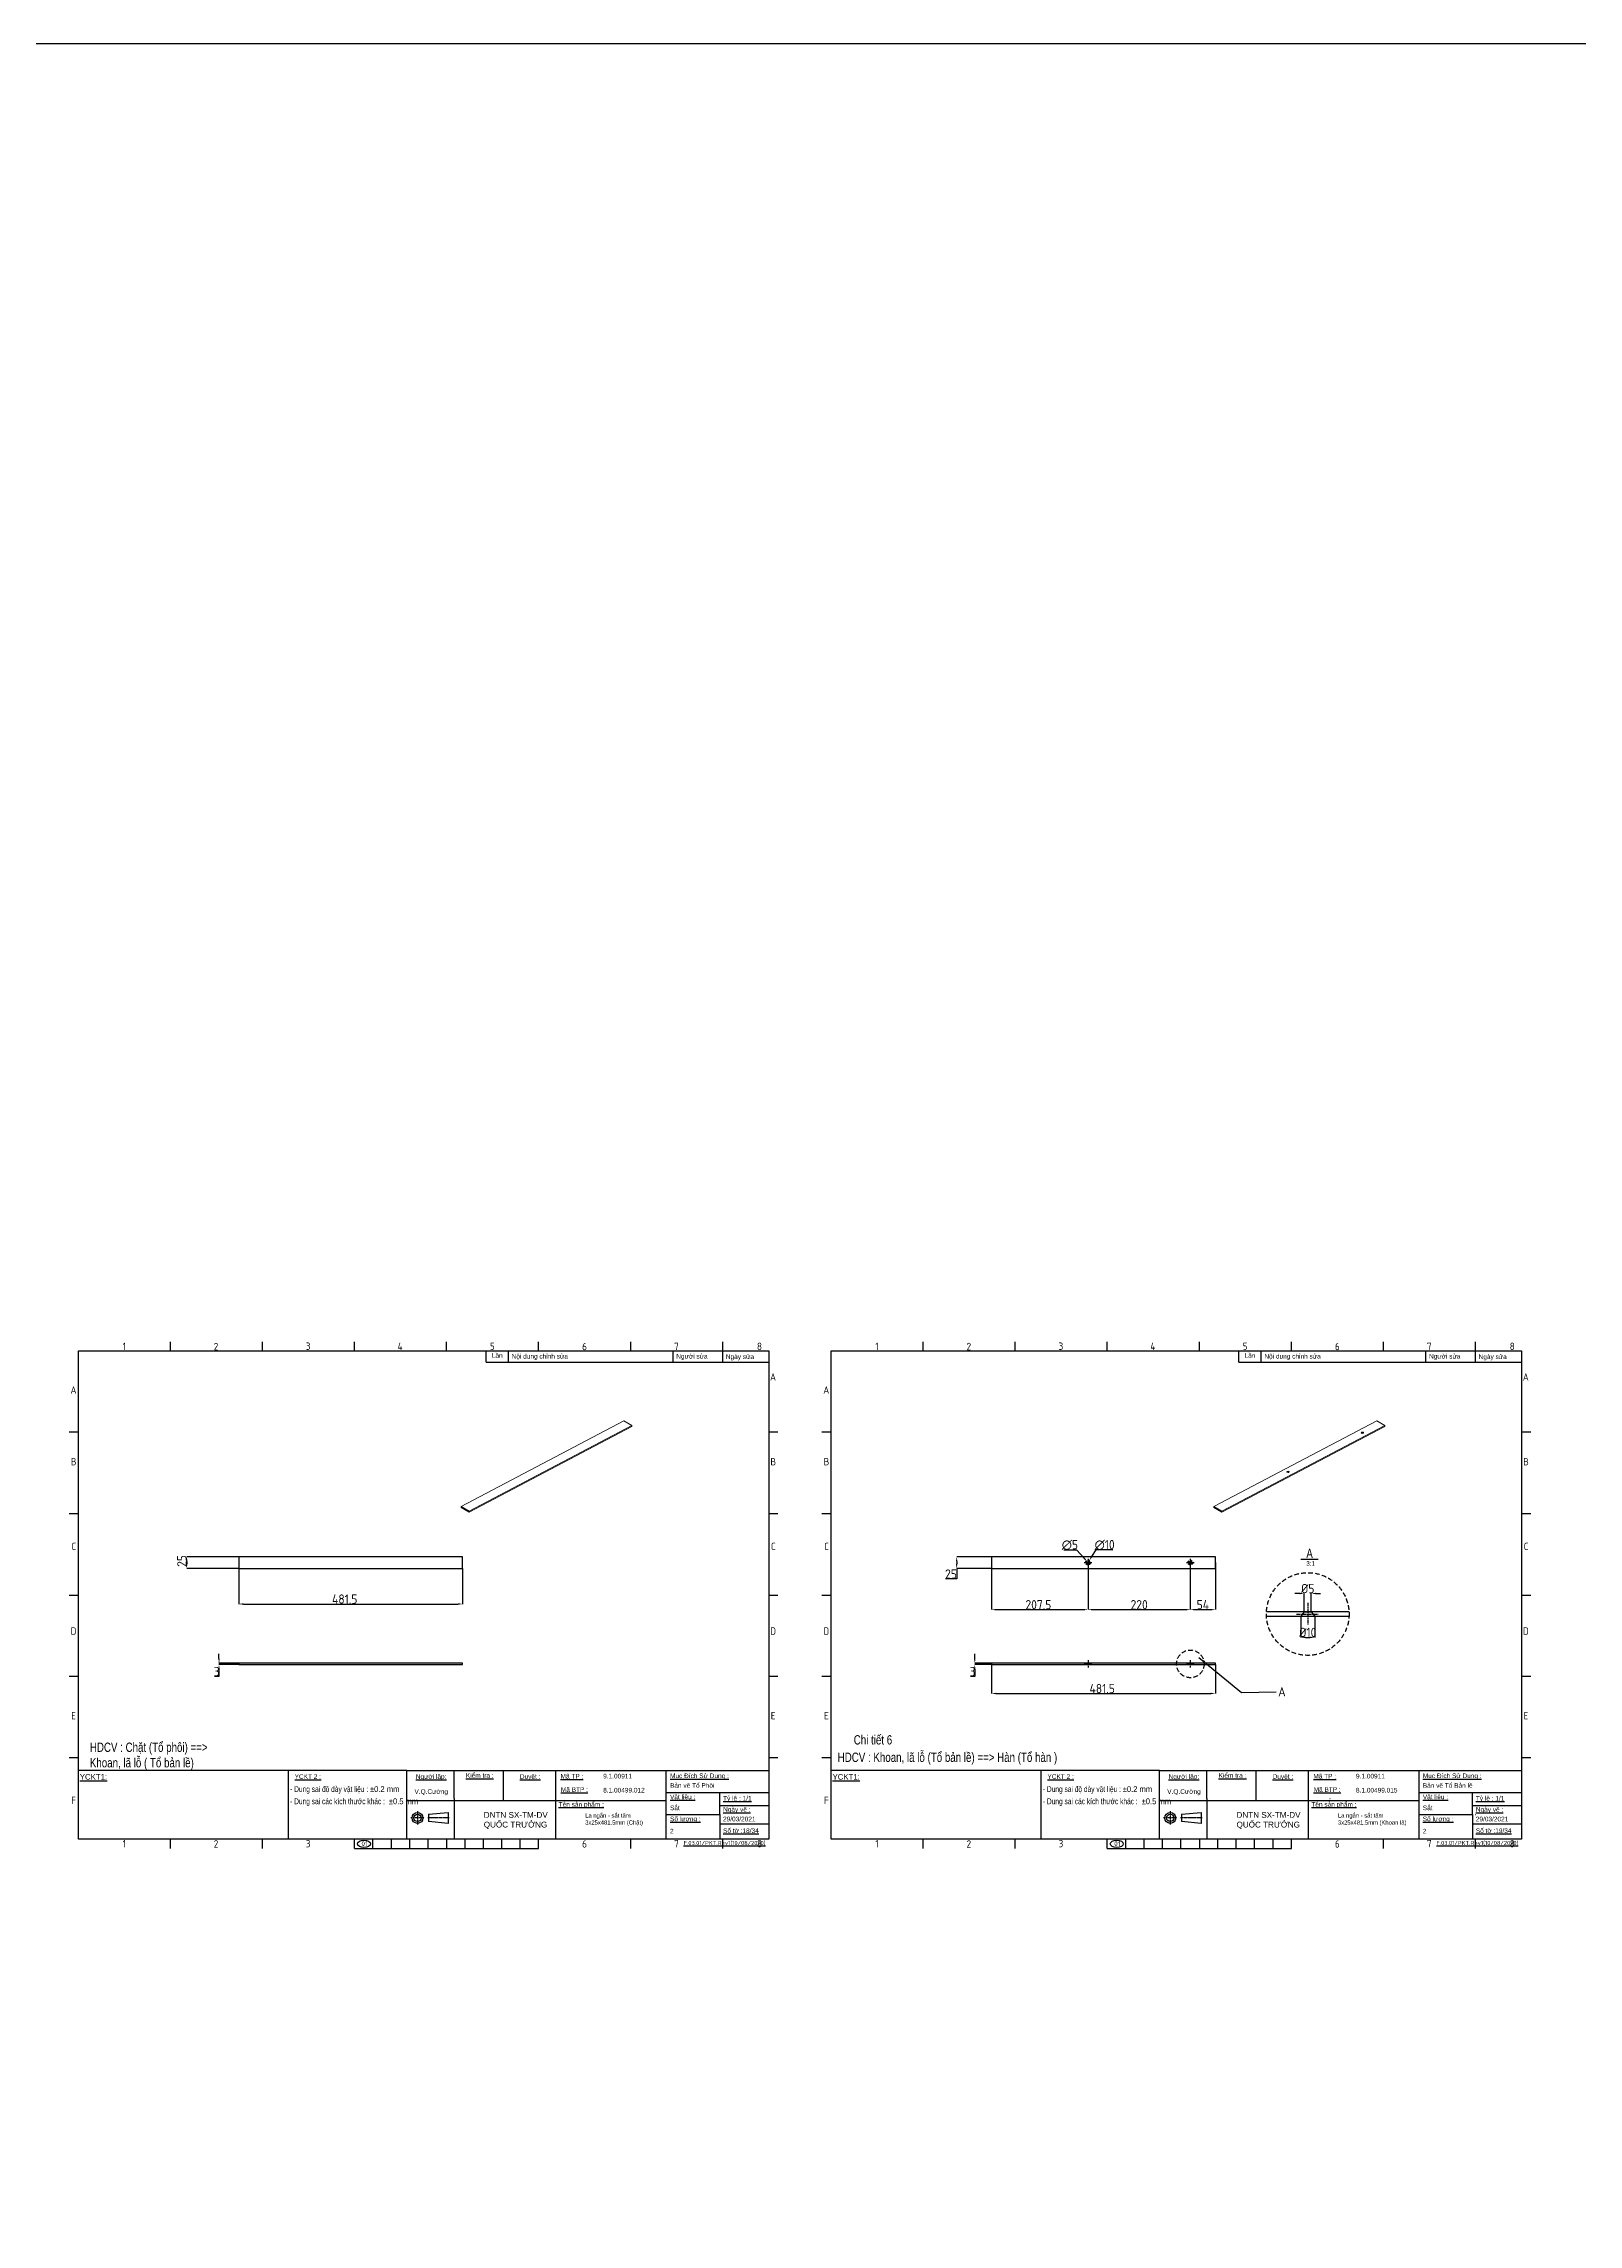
# Model space of a CAD drawing. Header units: millimetres. Extents: x -205945 to -46279, y 28253 to 108078.
# Drawn here: x -109699 to -106398, y 42324 to 47014 of the extents above; entities that cross this region are included whole.
import ezdxf

# ---------------------------------------------------------------- set-up
doc = ezdxf.new("R2010")
doc.units = ezdxf.units.MM
doc.header["$PDMODE"] = 2
for name, pattern in [('CENTER', [2, 1.25, -0.25, 0.25, -0.25]), ('CENTERX2', [4, 2.5, -0.5, 0.5, -0.5]), ('CONTPVMNIL', [0]), ('DASHEDX2', [1.5, 1, -0.5])]:
    doc.linetypes.add(name, pattern=pattern)
doc.layers.get('0').update_dxf_attribs({"linetype": 'CONTPVMNIL'})
doc.layers.get('DEFPOINTS').update_dxf_attribs({"color": 6})
for name, color, linetype in [('CENTER', 1, 'CENTERX2'), ('FRAME050', 6, 'Continuous'), ('hatch', 4, 'DASHEDX2'), ('MAIN', 7, 'Continuous')]:
    doc.layers.add(name, color=color, linetype=linetype)
doc.layers.add('dim', color=82, linetype='Continuous', lineweight=9)
doc.styles.add('ISOCP', font='isocp')
doc.styles.add('SLDTEXTSTYLE3', font='TXT', dxfattribs={"width": 0.65, "bigfont": 'bigfont'})
doc.styles.get("Standard").update_dxf_attribs({"font": 'isocp.shx'})
doc.styles.add('style1', font='arial.ttf', dxfattribs={"width": 0.75})
doc.dimstyles.new('Dim20$0', dxfattribs={"dimtxt": 20, "dimasz": 10, "dimexe": 0, "dimexo": 0, "dimgap": 0.6, "dimtad": 1, "dimtoh": 1, "dimdsep": 46, "dimtxsty": 'ISOCP', "dimcen": 0, "dimclrd": 3, "dimclre": 3, "dimclrt": 7, "dimadec": 3, "dimazin": 2, "dimtp": 0.05, "dimtm": 0.05, "dimtfac": 0.7, "dimtofl": 0, "dimtmove": 0, "dimatfit": 3, "dimfxl": 0, "dimtolj": 1, "dimarcsym": 0})
doc.dimstyles.new('Dim20$3', dxfattribs={"dimtxt": 20, "dimasz": 10, "dimexe": 0, "dimexo": 0, "dimgap": 0.6, "dimtad": 1, "dimtoh": 1, "dimdsep": 46, "dimtxsty": 'ISOCP', "dimcen": 0, "dimclrd": 3, "dimclre": 3, "dimclrt": 7, "dimadec": 3, "dimazin": 2, "dimtp": 0.05, "dimtm": 0.05, "dimtfac": 0.7, "dimtofl": 0, "dimtmove": 0, "dimatfit": 3, "dimfxl": 0, "dimtolj": 1, "dimarcsym": 0})
doc.dimstyles.new('Dim7.5', dxfattribs={"dimtxt": 7.5, "dimasz": 4, "dimexe": 0, "dimexo": 0, "dimgap": 1, "dimtad": 1, "dimdsep": 46, "dimtxsty": 'Standard', "dimcen": 0, "dimclrd": 3, "dimclre": 3, "dimclrt": 7, "dimadec": 3, "dimazin": 2, "dimtp": 0.05, "dimtm": 0.05, "dimtfac": 0.7, "dimtofl": 0, "dimtmove": 0, "dimatfit": 3, "dimfxl": 0, "dimtolj": 1, "dimarcsym": 0})

# ---------------------------------------------------------------- blocks, each defined once
blk = doc.blocks.new('ẢERHAEEH')
at = {"layer": 'FRAME050'}
for p, q in [((-261.36, 213.96), (-261.36, 217.92)), ((-221.76, 213.96), (-221.76, 217.92)), ((-182.16, 213.96), (-182.16, 217.92)), ((-142.56, 213.96), (-142.56, 217.92)), ((-102.96, 213.96), (-102.96, 217.92)), ((-63.36, 213.96), (-63.36, 217.92)), ((-23.76, 213.96), (-23.76, 217.92)), ((-300.96, 178.96), (-304.92, 178.96)), ((0, 178.96), (-3.96, 178.96)), ((-300.96, 143.96), (-304.92, 143.96)), ((0, 143.96), (-3.96, 143.96)), ((-304.92, 108.96), (-300.96, 108.96)), ((-3.96, 108.96), (0, 108.96)), ((-300.96, 73.96), (-304.92, 73.96)), ((0, 73.96), (-3.96, 73.96)), ((-300.96, 38.96), (-304.92, 38.96)), ((0, 38.96), (-3.96, 38.96)), ((-261.36, 0), (-261.36, 3.96)), ((-221.76, 0), (-221.76, 3.96)), ((-182.16, 0), (-182.16, 3.96)), ((-182.16, 0), (-102.96, 0)), ((-174.24, 0), (-174.24, 3.96)), ((-166.32, 0), (-166.32, 3.96)), ((-158.4, 0), (-158.4, 3.96)), ((-150.48, 0), (-150.48, 3.96)), ((-142.56, 3.96), (-142.56, 0)), ((-134.64, 0), (-134.64, 3.96)), ((-126.72, 0), (-126.72, 3.96)), ((-118.8, 0), (-118.8, 3.96)), ((-110.88, 0), (-110.88, 3.96)), ((-102.96, 0), (-102.96, 3.96)), ((-63.36, 0), (-63.36, 3.96)), ((-23.76, 0), (-23.76, 3.96))]:
    blk.add_line(p, q, dxfattribs=at)
at = {"layer": 'MAIN', "color": 7, "linetype": 'Continuous'}
blk.add_lwpolyline([(-300.96, 213.96), (-3.96, 213.96), (-3.96, 3.96), (-300.96, 3.96)], close=True, dxfattribs=at)
at = {"layer": 'FRAME050', "style": 'ISOCP'}
for s, p in [('1', (-281.95, 214.36)), ('2', (-242.72, 214.28)), ('3', (-203.13, 214.42)), ('4', (-163.63, 214.36)), ('5', (-123.93, 214.42)), ('6', (-84.25, 214.28)), ('7', (-44.67, 214.36)), ('8', (-9.03, 214.36)), ('A', (-304.37, 195.59)), ('A', (-3.41, 201.17)), ('B', (-304.21, 164.74)), ('B', (-3.25, 164.74)), ('C', (-303.97, 128.3)), ('C', (-3.01, 128.3)), ('D', (-304.3, 91.87)), ('D', (-3.34, 91.87)), ('E', (-304.05, 55.44)), ('E', (-3.09, 55.44)), ('F', (-304.05, 19.01)), ('1', (-281.95, 0.4)), ('2', (-242.72, 0.32)), ('3', (-203.13, 0.46)), ('6', (-84.25, 0.32)), ('7', (-44.67, 0.4)), ('8', (-9.03, 0.4))]:
    blk.add_text(s, height=3.17, dxfattribs=at).set_placement(p)
blk = doc.blocks.new('*D92')
at = {"color": 3, "lineweight": -2, "ltscale": 30, "transparency": 16777216}
for p, q in [((-107660.2, 43747.3), (-107660.2, 43646.1)), ((-107452.7, 43747.3), (-107452.7, 43646.1)), ((-107650.2, 43646.1), (-107462.7, 43646.1))]:
    blk.add_line(p, q, dxfattribs=at)
at = {"color": 3, "ltscale": 30, "transparency": 16777216}
for points in [[(-107650.2, 43647.7), (-107650.2, 43644.4), (-107660.2, 43646.1)], [(-107462.7, 43647.7), (-107462.7, 43644.4), (-107452.7, 43646.1)]]:
    blk.add_solid(points, dxfattribs=at)
at = {"layer": 'DEFPOINTS', "color": 0, "ltscale": 30, "transparency": 16777216}
for p in [(-107660.2, 43747.3), (-107452.7, 43747.3), (-107452.7, 43646.1)]:
    blk.add_point(p, dxfattribs=at)
at = {"color": 7, "ltscale": 30, "transparency": 16777216, "insert": (-107559.5, 43656.7), "char_height": 20, "attachment_point": 5, "style": 'ISOCP'}
blk.add_mtext('\\A1;207.5', dxfattribs=at)
blk = doc.blocks.new('*D93')
at = {"color": 3, "lineweight": -2, "ltscale": 30, "transparency": 16777216}
for p, q in [((-107452.7, 43747.3), (-107452.7, 43646.1)), ((-107232.7, 43747.3), (-107232.7, 43646.1)), ((-107442.7, 43646.1), (-107242.7, 43646.1))]:
    blk.add_line(p, q, dxfattribs=at)
at = {"color": 3, "ltscale": 30, "transparency": 16777216}
for points in [[(-107442.7, 43647.7), (-107442.7, 43644.4), (-107452.7, 43646.1)], [(-107242.7, 43647.7), (-107242.7, 43644.4), (-107232.7, 43646.1)]]:
    blk.add_solid(points, dxfattribs=at)
at = {"layer": 'DEFPOINTS', "color": 0, "ltscale": 30, "transparency": 16777216}
for p in [(-107452.7, 43747.3), (-107232.7, 43747.3), (-107232.7, 43646.1)]:
    blk.add_point(p, dxfattribs=at)
at = {"color": 7, "ltscale": 30, "transparency": 16777216, "insert": (-107342.7, 43656.7), "char_height": 20, "attachment_point": 5, "style": 'ISOCP'}
blk.add_mtext('\\A1;220', dxfattribs=at)
blk = doc.blocks.new('*D94')
at = {"color": 3, "lineweight": -2, "ltscale": 30, "transparency": 16777216}
for p, q in [((-107232.7, 43747.3), (-107232.7, 43646.1)), ((-107178.7, 43747.3), (-107178.7, 43646.1)), ((-107222.7, 43646.1), (-107188.7, 43646.1))]:
    blk.add_line(p, q, dxfattribs=at)
at = {"color": 3, "ltscale": 30, "transparency": 16777216}
for points in [[(-107222.7, 43647.7), (-107222.7, 43644.4), (-107232.7, 43646.1)], [(-107188.7, 43647.7), (-107188.7, 43644.4), (-107178.7, 43646.1)]]:
    blk.add_solid(points, dxfattribs=at)
at = {"layer": 'DEFPOINTS', "color": 0, "ltscale": 30, "transparency": 16777216}
for p in [(-107232.7, 43747.3), (-107178.7, 43747.3), (-107178.7, 43646.1)]:
    blk.add_point(p, dxfattribs=at)
at = {"color": 7, "ltscale": 30, "transparency": 16777216, "insert": (-107205.7, 43656.7), "char_height": 20, "attachment_point": 5, "style": 'ISOCP'}
blk.add_mtext('\\A1;54', dxfattribs=at)
blk = doc.blocks.new('*D95')
at = {"color": 3, "lineweight": -2, "ltscale": 30, "transparency": 16777216}
for p, q in [((-107660.2, 43759.8), (-107735.2, 43759.8)), ((-107735.2, 43749.8), (-107735.2, 43744.8)), ((-107660.2, 43734.8), (-107735.2, 43734.8)), ((-107735.2, 43734.8), (-107735.2, 43712.1)), ((-107735.2, 43712.1), (-107759.1, 43712.1))]:
    blk.add_line(p, q, dxfattribs=at)
at = {"color": 3, "ltscale": 30, "transparency": 16777216}
for points in [[(-107736.9, 43749.8), (-107733.5, 43749.8), (-107735.2, 43759.8)], [(-107736.9, 43744.8), (-107733.5, 43744.8), (-107735.2, 43734.8)]]:
    blk.add_solid(points, dxfattribs=at)
at = {"layer": 'DEFPOINTS', "color": 0, "ltscale": 30, "transparency": 16777216}
for p in [(-107735.2, 43734.8), (-107660.2, 43759.8), (-107660.2, 43734.8)]:
    blk.add_point(p, dxfattribs=at)
at = {"color": 7, "ltscale": 30, "transparency": 16777216, "insert": (-107747.5, 43722.7), "char_height": 20, "attachment_point": 5, "style": 'ISOCP'}
blk.add_mtext('\\A1;25', dxfattribs=at)
blk = doc.blocks.new('*D96')
at = {"color": 3, "lineweight": -2, "ltscale": 30, "transparency": 16777216}
for p, q in [((-107660.2, 43527.8), (-107660.2, 43465.8)), ((-107178.7, 43527.8), (-107178.7, 43465.8)), ((-107650.2, 43465.8), (-107188.7, 43465.8))]:
    blk.add_line(p, q, dxfattribs=at)
at = {"color": 3, "ltscale": 30, "transparency": 16777216}
for points in [[(-107650.2, 43467.4), (-107650.2, 43464.1), (-107660.2, 43465.8)], [(-107188.7, 43467.4), (-107188.7, 43464.1), (-107178.7, 43465.8)]]:
    blk.add_solid(points, dxfattribs=at)
at = {"layer": 'DEFPOINTS', "color": 0, "ltscale": 30, "transparency": 16777216}
for p in [(-107660.2, 43527.8), (-107178.7, 43527.8), (-107178.7, 43465.8)]:
    blk.add_point(p, dxfattribs=at)
at = {"color": 7, "ltscale": 30, "transparency": 16777216, "insert": (-107422.2, 43476.4), "char_height": 20, "attachment_point": 5, "style": 'ISOCP'}
blk.add_mtext('\\A1;481.5', dxfattribs=at)
blk = doc.blocks.new('*D97')
at = {"color": 3, "lineweight": -2, "ltscale": 30, "transparency": 16777216}
for p, q in [((-107696.3, 43540.8), (-107696.3, 43550.8)), ((-107660.2, 43530.8), (-107696.3, 43530.8)), ((-107660.2, 43527.8), (-107696.3, 43527.8)), ((-107696.3, 43502.4), (-107705.8, 43502.4)), ((-107696.3, 43517.8), (-107696.3, 43502.4))]:
    blk.add_line(p, q, dxfattribs=at)
at = {"color": 3, "ltscale": 30, "transparency": 16777216}
for points in [[(-107698, 43540.8), (-107694.7, 43540.8), (-107696.3, 43530.8)], [(-107698, 43517.8), (-107694.7, 43517.8), (-107696.3, 43527.8)]]:
    blk.add_solid(points, dxfattribs=at)
at = {"layer": 'DEFPOINTS', "color": 0, "ltscale": 30, "transparency": 16777216}
for p in [(-107696.3, 43527.8), (-107660.2, 43530.8), (-107660.2, 43527.8)]:
    blk.add_point(p, dxfattribs=at)
at = {"color": 7, "ltscale": 30, "transparency": 16777216, "insert": (-107701.3, 43513), "char_height": 20, "attachment_point": 5, "style": 'ISOCP'}
blk.add_mtext('\\A1;3', dxfattribs=at)
blk = doc.blocks.new('*D98')
at = {"color": 3, "lineweight": -2, "ltscale": 30, "transparency": 16777216}
for p, q in [((-107436, 43774.7), (-107444.9, 43760.1)), ((-107399, 43774.7), (-107436, 43774.7))]:
    blk.add_line(p, q, dxfattribs=at)
at = {"color": 3, "ltscale": 30, "transparency": 16777216}
blk.add_solid([(-107446.3, 43761), (-107443.5, 43759.3), (-107450.1, 43751.6)], dxfattribs=at)
at = {"layer": 'DEFPOINTS', "color": 0, "ltscale": 30, "transparency": 16777216}
for p in [(-107455.3, 43743), (-107450.1, 43751.6)]:
    blk.add_point(p, dxfattribs=at)
at = {"color": 7, "ltscale": 30, "transparency": 16777216, "insert": (-107417, 43785.3), "char_height": 20, "attachment_point": 5, "style": 'ISOCP'}
blk.add_mtext('\\A1;∅10', dxfattribs=at)
blk = doc.blocks.new('*D99')
at = {"color": 3, "lineweight": -2, "ltscale": 30, "transparency": 16777216}
for p, q in [((-107505.1, 43774.7), (-107477.3, 43774.7)), ((-107477.3, 43774.7), (-107461, 43756.6))]:
    blk.add_line(p, q, dxfattribs=at)
at = {"color": 3, "ltscale": 30, "transparency": 16777216}
blk.add_solid([(-107459.8, 43757.7), (-107462.3, 43755.5), (-107454.3, 43749.2)], dxfattribs=at)
at = {"layer": 'DEFPOINTS', "color": 0, "ltscale": 30, "transparency": 16777216}
for p in [(-107454.3, 43749.2), (-107451, 43745.4)]:
    blk.add_point(p, dxfattribs=at)
at = {"color": 7, "ltscale": 30, "transparency": 16777216, "insert": (-107491.7, 43785.3), "char_height": 20, "attachment_point": 5, "style": 'ISOCP'}
blk.add_mtext('\\A1;∅5', dxfattribs=at)
blk = doc.blocks.new('*D201')
at = {"color": 3, "lineweight": -2, "ltscale": 30, "transparency": 16777216}
for p, q in [((-109279.5, 43759.8), (-109391.5, 43759.8)), ((-109391.5, 43749.8), (-109391.5, 43744.8)), ((-109279.5, 43734.8), (-109391.5, 43734.8))]:
    blk.add_line(p, q, dxfattribs=at)
at = {"color": 3, "ltscale": 30, "transparency": 16777216}
for points in [[(-109393.2, 43749.8), (-109389.9, 43749.8), (-109391.5, 43759.8)], [(-109393.2, 43744.8), (-109389.9, 43744.8), (-109391.5, 43734.8)]]:
    blk.add_solid(points, dxfattribs=at)
at = {"layer": 'DEFPOINTS', "color": 0, "ltscale": 30, "transparency": 16777216}
for p in [(-109391.5, 43734.8), (-109279.5, 43759.8, 0), (-109279.5, 43734.8, 0)]:
    blk.add_point(p, dxfattribs=at)
at = {"color": 7, "ltscale": 30, "transparency": 16777216, "insert": (-109402.1, 43750.8), "char_height": 20, "attachment_point": 5, "rotation": 90, "style": 'ISOCP'}
blk.add_mtext('\\A1;25', dxfattribs=at)
blk = doc.blocks.new('*D202')
at = {"color": 3, "lineweight": -2, "ltscale": 30, "transparency": 16777216}
for p, q in [((-109279.5, 43734.8), (-109279.5, 43658.2)), ((-108798, 43734.8), (-108798, 43658.2)), ((-109269.5, 43658.2), (-108808, 43658.2))]:
    blk.add_line(p, q, dxfattribs=at)
at = {"color": 3, "ltscale": 30, "transparency": 16777216}
for points in [[(-109269.5, 43659.9), (-109269.5, 43656.6), (-109279.5, 43658.2)], [(-108808, 43659.9), (-108808, 43656.6), (-108798, 43658.2)]]:
    blk.add_solid(points, dxfattribs=at)
at = {"layer": 'DEFPOINTS', "color": 0, "ltscale": 30, "transparency": 16777216}
for p in [(-109279.5, 43734.8), (-108798, 43734.8, 0), (-108798, 43658.2)]:
    blk.add_point(p, dxfattribs=at)
at = {"color": 7, "ltscale": 30, "transparency": 16777216, "insert": (-109051.6, 43668.8), "char_height": 20, "attachment_point": 5, "style": 'ISOCP'}
blk.add_mtext('\\A1;481.5', dxfattribs=at)
blk = doc.blocks.new('*D203')
at = {"color": 3, "lineweight": -2, "ltscale": 30, "transparency": 16777216}
for p, q in [((-109322.1, 43540.8), (-109322.1, 43550.8)), ((-109279.5, 43530.8), (-109322.1, 43530.8)), ((-109279.5, 43527.8), (-109322.1, 43527.8)), ((-109322.1, 43502.4), (-109331.5, 43502.4)), ((-109322.1, 43517.8), (-109322.1, 43502.4))]:
    blk.add_line(p, q, dxfattribs=at)
at = {"color": 3, "ltscale": 30, "transparency": 16777216}
for points in [[(-109323.7, 43540.8), (-109320.4, 43540.8), (-109322.1, 43530.8)], [(-109323.7, 43517.8), (-109320.4, 43517.8), (-109322.1, 43527.8)]]:
    blk.add_solid(points, dxfattribs=at)
at = {"layer": 'DEFPOINTS', "color": 0, "ltscale": 30, "transparency": 16777216}
for p in [(-109322.1, 43527.8), (-109279.5, 43530.8, 0), (-109279.5, 43527.8, 0)]:
    blk.add_point(p, dxfattribs=at)
at = {"color": 7, "ltscale": 30, "transparency": 16777216, "insert": (-109327.1, 43513), "char_height": 20, "attachment_point": 5, "style": 'ISOCP'}
blk.add_mtext('\\A1;3', dxfattribs=at)
blk = doc.blocks.new('*D236')
at = {"color": 3, "lineweight": -2, "ltscale": 30, "transparency": 16777216}
for p, q in [((-106997.5, 43680.8), (-107007.5, 43680.8)), ((-106987.5, 43641.2), (-106987.5, 43680.8)), ((-106972.5, 43641.2), (-106972.5, 43680.8)), ((-106962.5, 43680.8), (-106952.5, 43680.8))]:
    blk.add_line(p, q, dxfattribs=at)
at = {"color": 3, "ltscale": 30, "transparency": 16777216}
for points in [[(-106997.5, 43682.5), (-106997.5, 43679.2), (-106987.5, 43680.8)], [(-106962.5, 43682.5), (-106962.5, 43679.2), (-106972.5, 43680.8)]]:
    blk.add_solid(points, dxfattribs=at)
at = {"layer": 'DEFPOINTS', "color": 0, "ltscale": 30, "transparency": 16777216}
for p in [(-106972.5, 43680.8), (-106987.5, 43641.2), (-106972.5, 43641.2)]:
    blk.add_point(p, dxfattribs=at)
at = {"color": 7, "ltscale": 30, "transparency": 16777216, "insert": (-106980, 43691.4), "char_height": 20, "attachment_point": 5, "style": 'ISOCP'}
blk.add_mtext('\\A1;%%C5', dxfattribs=at)
blk = doc.blocks.new('*D237')
at = {"color": 3, "lineweight": -2, "ltscale": 30, "transparency": 16777216}
for p, q in [((-106995, 43632.2), (-106995, 43586.5)), ((-106965, 43632.2), (-106965, 43586.5)), ((-106985, 43586.5), (-106975, 43586.5))]:
    blk.add_line(p, q, dxfattribs=at)
at = {"color": 3, "ltscale": 30, "transparency": 16777216}
for points in [[(-106985, 43588.1), (-106985, 43584.8), (-106995, 43586.5)], [(-106975, 43588.1), (-106975, 43584.8), (-106965, 43586.5)]]:
    blk.add_solid(points, dxfattribs=at)
at = {"layer": 'DEFPOINTS', "color": 0, "ltscale": 30, "transparency": 16777216}
for p in [(-106995, 43632.2), (-106965, 43632.2), (-106965, 43586.5)]:
    blk.add_point(p, dxfattribs=at)
at = {"color": 7, "ltscale": 30, "transparency": 16777216, "insert": (-106980, 43597.1), "char_height": 20, "attachment_point": 5, "style": 'ISOCP'}
blk.add_mtext('\\A1;%%C10', dxfattribs=at)

msp = doc.modelspace()

# ---------------------------------------------------------------- linework, layer by layer
at = {"color": 0, "linetype": 'Continuous', "lineweight": 0, "extrusion": (-1.11022e-16, 0.830102, 0.557611)}
for p, q in [((-108450.896, 44052.352, 0), (-108801.021, 43868.041, 0)), ((-108433.734, 44042.215, 0), (-108450.896, 44052.352, 0)), ((-106831.618, 44052.352, 0), (-107181.743, 43868.041, 0)), ((-106814.457, 44042.215, 0), (-106831.618, 44052.352, 0)), ((-108783.859, 43857.904, 0), (-108433.734, 44042.215, 0)), ((-108433.734, 44039.725, 0), (-108783.859, 43855.413, 0)), ((-108433.734, 44042.215, 0), (-108433.734, 44039.725, 0)), ((-107164.581, 43857.904, 0), (-106814.457, 44042.215, 0)), ((-106814.457, 44039.725, 0), (-107164.581, 43855.413, 0)), ((-106814.457, 44042.215, 0), (-106814.457, 44039.725, 0)), ((-108801.021, 43868.041, 0), (-108801.021, 43865.55, 0)), ((-108801.021, 43868.041, 0), (-108783.859, 43857.904, 0)), ((-108783.859, 43855.413, 0), (-108801.021, 43865.55, 0)), ((-108783.859, 43857.904, 0), (-108783.859, 43855.413, 0)), ((-107181.743, 43868.041, 0), (-107181.743, 43865.55, 0)), ((-107181.743, 43868.041, 0), (-107164.581, 43857.904, 0)), ((-107164.581, 43855.413, 0), (-107181.743, 43865.55, 0)), ((-107164.581, 43857.904, 0), (-107164.581, 43855.413, 0))]:
    msp.add_line(p, q, dxfattribs=at)
at = {"ltscale": 30}
for p, q in [((-106994.875, 43754.754, 0), (-106957.737, 43754.754, 0)), ((-106987.51, 43641.192, 0), (-106995.01, 43632.192, 0)), ((-106995.01, 43632.192, 0), (-106965.01, 43632.192, 0)), ((-106987.51, 43641.192, 0), (-106972.51, 43641.192, 0)), ((-106972.51, 43641.192, 0), (-106965.01, 43632.192, 0)), ((-107455.181, 43530.834, 0), (-107457.681, 43527.834, 0)), ((-107457.681, 43527.834, 0), (-107447.681, 43527.834, 0)), ((-107455.181, 43530.834, 0), (-107450.181, 43530.834, 0)), ((-107450.181, 43530.834, 0), (-107447.681, 43527.834, 0)), ((-107235.181, 43530.834, 0), (-107237.681, 43527.834, 0)), ((-107237.681, 43527.834, 0), (-107227.681, 43527.834, 0)), ((-107235.181, 43530.834, 0), (-107230.181, 43530.834, 0)), ((-107230.181, 43530.834, 0), (-107227.681, 43527.834, 0))]:
    msp.add_line(p, q, dxfattribs=at)
for p, q in [((-108918.301, 43300.478, 0), (-109624.477, 43300.478, 0)), ((-109173.539, 43300.478, 0), (-109173.539, 43152.513, 0)), ((-108710.775, 43300.478, 0), (-108710.775, 43235.964, 0)), ((-108359.833, 43252.715, 0), (-108359.833, 43300.478, 0)), ((-107299.024, 43300.478, 0), (-108005.2, 43300.478, 0)), ((-107554.261, 43300.478, 0), (-107554.261, 43152.513, 0)), ((-107091.498, 43300.478, 0), (-107091.498, 43235.964, 0)), ((-106740.555, 43252.715, 0), (-106740.555, 43300.478, 0)), ((-108918.301, 43235.964, 0), (-108597.521, 43235.964, 0)), ((-108816.324, 43240.066, 0), (-108816.324, 43152.513, 0)), ((-108551.958, 43240.066, 0), (-108551.317, 43240.066, 0)), ((-108244.632, 43224.579, 0), (-108139.477, 43224.579, 0)), ((-107299.024, 43235.964, 0), (-106978.244, 43235.964, 0)), ((-107197.047, 43240.066, 0), (-107197.047, 43152.513, 0)), ((-106932.681, 43240.066, 0), (-106932.04, 43240.066, 0)), ((-106625.354, 43224.579, 0), (-106520.2, 43224.579, 0)), ((-108244.632, 43185.364, 0), (-108139.477, 43185.364, 0)), ((-106625.354, 43185.364, 0), (-106520.2, 43185.364, 0))]:
    msp.add_line(p, q)
at = {"ltscale": 3}
for p, q in [((-108597.521, 43235.964, 0), (-108359.833, 43235.964, 0)), ((-106978.244, 43235.964, 0), (-106740.555, 43235.964, 0))]:
    msp.add_line(p, q, dxfattribs=at)
at = {"linetype": 'ByBlock'}
for p, q in [((-108244.632, 43205.313, 0), (-108244.632, 43152.513, 0)), ((-106625.354, 43205.313, 0), (-106625.354, 43152.513, 0))]:
    msp.add_line(p, q, dxfattribs=at)
at = {"ltscale": 30}
msp.add_lwpolyline([(-135875.365, 47014.308), (-66788.624, 47014.308), (-66788.624, 28252.757), (-135875.365, 28252.757)], close=True, dxfattribs=at)
at = {"ltscale": 30, "elevation": 0}
for points in [[(-109279.458, 43734.794), (-108797.958, 43734.794), (-108797.958, 43759.794), (-109279.458, 43759.794)], [(-107660.181, 43734.794), (-107178.681, 43734.794), (-107178.681, 43759.794), (-107660.181, 43759.794)], [(-109279.458, 43527.834), (-108797.958, 43527.834), (-108797.958, 43530.834), (-109279.458, 43530.834)], [(-107660.181, 43527.834), (-107178.681, 43527.834), (-107178.681, 43530.834), (-107660.181, 43530.834)]]:
    msp.add_lwpolyline(points, close=True, dxfattribs=at)
for points in [[(-106891.192, 43641.192), (-107068.828, 43641.192)], [(-107068.828, 43632.192), (-106891.192, 43632.192)]]:
    msp.add_lwpolyline(points, dxfattribs=at)
at = {"ltscale": 30}
for centre in [(-107452.681, 43747.294, 0), (-107232.681, 43747.294, 0)]:
    msp.add_circle(centre, 2.5, dxfattribs=at)
at = {"color": 0, "linetype": 'Continuous', "lineweight": 0, "extrusion": (-8.62594e-17, 2.22045e-16, -1)}
for centre in [(-106862.304, 44026.613, 0), (-107022.278, 43942.4, 0)]:
    msp.add_ellipse(centre, major_axis=(-2.5, 0), ratio=0.55761129, start_param=-0.756629, end_param=5.52655631, dxfattribs=at)
at = {"color": 0, "linetype": 'Continuous', "lineweight": 0}
for centre in [(-106862.304, 44024.123, 0), (-107022.278, 43939.91, 0)]:
    msp.add_ellipse(centre, major_axis=(-5, 0), ratio=0.55761129, start_param=-2.09356744, end_param=-1.04802521, dxfattribs=at)
at = {"color": 1}
for centre in [(-109010.213, 43142.383, 0), (-107390.936, 43142.383, 0)]:
    msp.add_ellipse(centre, major_axis=(-14.053, 0), ratio=0.55171628, dxfattribs=at)
at = {"layer": 'CENTER', "ltscale": 3}
for p, q in [((-107460.681, 43747.294, 0), (-107444.681, 43747.294, 0)), ((-107452.681, 43755.294, 0), (-107452.681, 43739.294, 0)), ((-107240.681, 43747.294, 0), (-107224.681, 43747.294, 0)), ((-107232.681, 43755.294, 0), (-107232.681, 43739.294, 0)), ((-107004.01, 43636.692, 0), (-106956.01, 43636.692, 0)), ((-106980.01, 43660.692, 0), (-106980.01, 43612.692, 0)), ((-107460.681, 43529.334, 0), (-107444.681, 43529.334, 0)), ((-107452.681, 43537.334, 0), (-107452.681, 43521.334, 0)), ((-107240.681, 43529.334, 0), (-107224.681, 43529.334, 0)), ((-107232.681, 43537.334, 0), (-107232.681, 43521.334, 0))]:
    msp.add_line(p, q, dxfattribs=at)
at = {"layer": 'CENTER', "color": 1, "linetype": 'CENTER', "ltscale": 0.05}
for p, q in [((-108895.047, 43212.408, 0), (-108895.047, 43183.886, 0)), ((-107275.77, 43212.408, 0), (-107275.77, 43183.886, 0)), ((-108880.786, 43198.147, 0), (-108909.309, 43198.147, 0)), ((-107261.509, 43198.147, 0), (-107290.031, 43198.147, 0))]:
    msp.add_line(p, q, dxfattribs=at)
at = {"layer": 'CENTER'}
for p, q in [((-108826.679, 43198.147, 0), (-108872.895, 43198.147, 0)), ((-107207.402, 43198.147, 0), (-107253.618, 43198.147, 0))]:
    msp.add_line(p, q, dxfattribs=at)
at = {"layer": 'hatch', "ltscale": 5}
for centre in [(-107452.681, 43747.294, 0), (-107232.681, 43747.294, 0)]:
    msp.add_circle(centre, 5, dxfattribs=at)
at = {"layer": 'hatch', "ltscale": 10}
for centre, radius in [((-106980.01, 43636.692, 0), 88.932), ((-107232.681, 43529.334, 0), 29.644)]:
    msp.add_circle(centre, radius, dxfattribs=at)
at = {"layer": 'MAIN'}
for p, q in [((-108747.287, 44178.513, 0), (-108747.287, 44202.513, 0)), ((-108699.287, 44178.513, 0), (-108699.287, 44202.513, 0)), ((-108345.149, 44178.513, 0), (-108345.149, 44202.513, 0)), ((-108238.477, 44178.513, 0), (-108238.477, 44202.513, 0)), ((-107128.01, 44178.513, 0), (-107128.01, 44202.513, 0)), ((-107080.01, 44178.513, 0), (-107080.01, 44202.513, 0)), ((-106725.872, 44178.513, 0), (-106725.872, 44202.513, 0)), ((-106619.2, 44178.513, 0), (-106619.2, 44202.513, 0)), ((-108747.287, 44178.513, 0), (-108139.477, 44178.513, 0)), ((-107128.01, 44178.513, 0), (-106520.2, 44178.513, 0)), ((-108918.301, 43300.478, 0), (-108139.477, 43300.478, 0)), ((-108918.301, 43235.964, 0), (-108918.301, 43300.478, 0)), ((-108816.324, 43240.066, 0), (-108816.324, 43300.478, 0)), ((-108597.521, 43252.715, 0), (-108597.521, 43300.478, 0)), ((-107299.024, 43300.478, 0), (-106520.2, 43300.478, 0)), ((-107299.024, 43235.964, 0), (-107299.024, 43300.478, 0)), ((-107197.047, 43240.066, 0), (-107197.047, 43300.478, 0)), ((-106978.244, 43252.715, 0), (-106978.244, 43300.478, 0)), ((-108597.521, 43205.313, 0), (-108597.521, 43252.715, 0)), ((-108359.833, 43252.715, 0), (-108139.477, 43252.715, 0)), ((-108359.833, 43205.313, 0), (-108359.833, 43252.715, 0)), ((-108244.632, 43205.313, 0), (-108244.632, 43252.715, 0)), ((-106978.244, 43205.313, 0), (-106978.244, 43252.715, 0)), ((-106740.555, 43252.715, 0), (-106520.2, 43252.715, 0)), ((-106740.555, 43205.313, 0), (-106740.555, 43252.715, 0)), ((-106625.354, 43205.313, 0), (-106625.354, 43252.715, 0)), ((-108918.301, 43152.513, 0), (-108918.301, 43235.964, 0)), ((-108871.073, 43205.988, 0), (-108828.934, 43209.908, 0)), ((-108871.073, 43205.988, 0), (-108871.073, 43190.306, 0)), ((-108828.934, 43209.908, 0), (-108828.934, 43186.386, 0)), ((-108597.521, 43152.513, 0), (-108597.521, 43205.313, 0)), ((-108359.833, 43205.313, 0), (-108244.632, 43205.313, 0)), ((-108359.833, 43152.513, 0), (-108359.833, 43205.313, 0)), ((-108238.879, 43205.313, 0), (-108238.669, 43205.313, 0)), ((-107299.024, 43152.513, 0), (-107299.024, 43235.964, 0)), ((-107251.796, 43205.988, 0), (-107209.656, 43209.908, 0)), ((-107251.796, 43205.988, 0), (-107251.796, 43190.306, 0)), ((-107209.656, 43209.908, 0), (-107209.656, 43186.386, 0)), ((-106978.244, 43152.513, 0), (-106978.244, 43205.313, 0)), ((-106740.555, 43205.313, 0), (-106625.354, 43205.313, 0)), ((-106740.555, 43152.513, 0), (-106740.555, 43205.313, 0)), ((-106619.601, 43205.313, 0), (-106619.392, 43205.313, 0)), ((-108828.934, 43186.386, 0), (-108871.073, 43190.306, 0)), ((-107209.656, 43186.386, 0), (-107251.796, 43190.306, 0))]:
    msp.add_line(p, q, dxfattribs=at)
for centre, radius in [((-108895.047, 43198.147, 0), 11.761), ((-108895.047, 43198.147, 0), 7.841), ((-107275.77, 43198.147, 0), 11.761), ((-107275.77, 43198.147, 0), 7.841)]:
    msp.add_circle(centre, radius, dxfattribs=at)

# ---------------------------------------------------------------- block references
at = {"xscale": 5, "yscale": 5, "zscale": 5}
for p in [(-108119.677, 43132.713, 0), (-106500.4, 43132.713, 0)]:
    msp.add_blockref('ẢERHAEEH', p, dxfattribs=at)

# ---------------------------------------------------------------- texts
at = {"attachment_point": 1}
for s, insert, char_height, width in [('{\\fArial|b0|i0|c0|p34;Lần}', (-108735.204, 44197.779, 0), 10, 24.50884), ('{\\fArial|b0|i0|c0|p34;Lần}', (-107115.927, 44197.779, 0), 10, 24.50884), ('{\\fArial|b0|i0|c0|p34;\\LYCKT1:}', (-109621.525, 43292.497, 0), 12, 28.97216), ('{\\fArial|b0|i0|c0|p34;\\LYCKT1:}', (-108002.248, 43292.497, 0), 12, 28.97216), ('{\\fArial|b0|i0|c0|p34;29/03/2021}', (-108237.827, 43200.786, 0), 10, 11.98235), ('{\\fArial|b0|i0|c0|p34;29/03/2021}', (-106618.55, 43200.786, 0), 10, 11.98235), ('{\\LF.03.01/PKT.Rev1(10/08/2020)}', (-108322.639, 43148.784, 0), 9, 28.97216), ('{\\LF.03.01/PKT.Rev1(10/08/2020)}', (-106703.361, 43148.784, 0), 9, 28.97216)]:
    msp.add_mtext(s, dxfattribs=dict(at, insert=insert, char_height=char_height, width=width))
at = {"color": 0, "attachment_point": 1, "style": 'SLDTEXTSTYLE3'}
for s, insert, char_height, width in [('{\\fArial|b0|i0|c0|p34;\\W1;\\C256;Nội dung chỉnh sửa}', (-108692.588, 44196.126, 0), 10, 183.25343), ('{\\fArial|b0|i0|c0|p34;\\W1;\\C256;Người sửa}', (-108338.45, 44196.126, 0), 10, 183.25343), ('{\\fArial|b0|i0|c0|p34;\\W1;\\C256;Ngày sửa}', (-108231.778, 44195.259, 0), 10, 183.25343), ('{\\fArial|b0|i0|c0|p34;\\W1;\\C256;Nội dung chỉnh sửa}', (-107073.311, 44196.126, 0), 10, 183.25343), ('{\\fArial|b0|i0|c0|p34;\\W1;\\C256;Người sửa}', (-106719.172, 44196.126, 0), 10, 183.25343), ('{\\fArial|b0|i0|c0|p34;\\W1;\\C256;Ngày sửa}', (-106612.501, 44195.259, 0), 10, 183.25343), ('{\\fArial|b0|i0|c0|p34;\\W1;\\L\\C256;YCKT 2 :}', (-109159.307, 43292.142, 0), 10, 69.4708), ('{\\fArial|b0|i0|c0|p34;\\W1;\\L\\C256;Người lập:}', (-108898.718, 43292.142, 0), 10, 69.4708), ('{\\fArial|b0|i0|c0|p34;\\W1;\\L\\C256;Kiểm tra :}', (-108791.09, 43294.563, 0), 10, 69.4708), ('{\\fArial|b0|i0|c0|p34;\\W1;\\L\\C256;Duyệt :}', (-108674.854, 43292.142, 0), 10, 69.4708), ('{\\fArial|b0|i0|c0|p34;\\W1;\\L\\C256;Mã TP :}', (-108587.284, 43292.857, 0), 10, 69.4708), ('{\\fArial|b0|i0|c0|p34;\\W1;\\C256;9.1.00911}', (-108495.64, 43293.003, 0), 10, 69.4708), ('{\\fArial|b0|i0|c0|p34;\\W1;\\L\\C256;Mục Đích Sử Dụng :}', (-108351.863, 43293.767, 0), 10, 132.60042), ('{\\fArial|b0|i0|c0|p34;\\W1;\\L\\C256;YCKT 2 :}', (-107540.03, 43292.142, 0), 10, 69.4708), ('{\\fArial|b0|i0|c0|p34;\\W1;\\L\\C256;Người lập:}', (-107279.441, 43292.142, 0), 10, 69.4708), ('{\\fArial|b0|i0|c0|p34;\\W1;\\L\\C256;Kiểm tra :}', (-107171.813, 43294.563, 0), 10, 69.4708), ('{\\fArial|b0|i0|c0|p34;\\W1;\\L\\C256;Duyệt :}', (-107055.577, 43292.142, 0), 10, 69.4708), ('{\\fArial|b0|i0|c0|p34;\\W1;\\L\\C256;Mã TP :}', (-106968.007, 43292.857, 0), 10, 69.4708), ('{\\fArial|b0|i0|c0|p34;\\W1;\\C256;9.1.00911}', (-106876.363, 43293.003, 0), 10, 69.4708), ('{\\fArial|b0|i0|c0|p34;\\W1;\\L\\C256;Mục Đích Sử Dụng :}', (-106732.586, 43293.767, 0), 10, 132.60042), ('{\\fArial|b0|i0|c0|p34; - Dung sai độ dày vật liệu : \\W0.933;%%P0.2 mm}', (-109172.992, 43266.403, 0), 12.5, 402.93533), ('{\\fArial|b0|i0|c0|p34;\\W1;\\C256;V.Q.Cường}', (-108901.616, 43259.885, 0), 10, 69.4708), ('{\\fArial|b0|i0|c0|p34;\\W1;\\L\\C256;Mã BTP :}', (-108586.642, 43264.23, 0), 10, 69.4708), ('{\\fArial|b0|i0|c0|p34;\\W1;\\C256;8.1.00499.012}', (-108495.64, 43262.785, 0), 10, 69.4708), ('{\\fArial|b0|i0|c0|p34;\\W1;\\L\\C256;Vật liệu :}', (-108351.863, 43248.454, 0), 10, 69.4708), ('{\\fArial|b0|i0|c0|p34;\\W1;\\C256;Bản vẽ Tổ Phôi}', (-108351.863, 43273.001, 0), 10, 132.60042), ('{\\fArial|b0|i0|c0|p34;\\W1;\\L\\C256;Tỷ lệ : 1/1}', (-108237.741, 43245.194, 0), 10, 69.4708), ('{\\fArial|b0|i0|c0|p34; - Dung sai độ dày vật liệu : \\W0.933;%%P0.2 mm}', (-107553.714, 43266.403, 0), 12.5, 402.93533), ('{\\fArial|b0|i0|c0|p34;\\W1;\\C256;V.Q.Cường}', (-107282.338, 43259.885, 0), 10, 69.4708), ('{\\fArial|b0|i0|c0|p34;\\W1;\\L\\C256;Mã BTP :}', (-106967.365, 43264.23, 0), 10, 69.4708), ('{\\fArial|b0|i0|c0|p34;\\W1;\\C256;8.1.00499.015}', (-106876.363, 43262.785, 0), 10, 69.4708), ('{\\fArial|b0|i0|c0|p34;\\W1;\\L\\C256;Vật liệu :}', (-106732.586, 43248.454, 0), 10, 69.4708), ('{\\fArial|b0|i0|c0|p34;\\W1;\\C256;Bản vẽ Tổ Bản lề }', (-106732.586, 43273.001, 0), 10, 132.60042), ('{\\fArial|b0|i0|c0|p34;\\W1;\\L\\C256;Tỷ lệ : 1/1}', (-106618.464, 43245.194, 0), 10, 69.4708), ('{\\fArial|b0|i0|c0|p34; - Dung sai các kích thước khác : \\W0.933; %%P0.5 mm}', (-109172.992, 43240.136, 0), 12.5, 402.93533), ('{\\fArial|b0|i0|c0|p34;\\W1;\\C256;DNTN SX-TM-DV QUỐC TRƯỞNG}', (-108752.593, 43210.867, 0), 12.5, 186.26577), ('{\\fArial|b0|i0|c0|p34;\\W1;\\L\\C256;Tên sản phẩm :}', (-108591.468, 43232.2, 0), 10, 101.78068), ('{\\fArial|b0|i0|c0|p34;\\W1;\\C256;La ngắn - sắt tấm 3x25x481.5mm (Chặt)}', (-108534.376, 43207.775, 0), 9, 151.21974), ('{\\fArial|b0|i0|c0|p34;\\W1;\\L\\C256;Số lượng :}', (-108351.863, 43201.052, 0), 10, 69.4708), ('{\\fArial|b0|i0|c0|p34;\\W1;\\C256;Sắt }', (-108351.863, 43224.753, 0), 10, 69.4708), ('{\\fArial|b0|i0|c0|p34;\\W1;\\L\\C256;Ngày vẽ :}', (-108237.741, 43221.405, 0), 10, 69.4708), ('{\\fArial|b0|i0|c0|p34; - Dung sai các kích thước khác : \\W0.933; %%P0.5 mm}', (-107553.714, 43240.136, 0), 12.5, 402.93533), ('{\\fArial|b0|i0|c0|p34;\\W1;\\C256;DNTN SX-TM-DV QUỐC TRƯỞNG}', (-107133.315, 43210.867, 0), 12.5, 186.26577), ('{\\fArial|b0|i0|c0|p34;\\W1;\\L\\C256;Tên sản phẩm :}', (-106972.191, 43232.2, 0), 10, 101.78068), ('{\\fArial|b0|i0|c0|p34;\\W1;\\C256;La ngắn - sắt tấm 3x25x481.5mm (Khoan lã)}', (-106915.099, 43207.775, 0), 9, 151.21974), ('{\\fArial|b0|i0|c0|p34;\\W1;\\L\\C256;Số lượng :}', (-106732.586, 43201.052, 0), 10, 69.4708), ('{\\fArial|b0|i0|c0|p34;\\W1;\\C256;Sắt }', (-106732.586, 43224.753, 0), 10, 69.4708), ('{\\fArial|b0|i0|c0|p34;\\W1;\\L\\C256;Ngày vẽ :}', (-106618.464, 43221.405, 0), 10, 69.4708), ('{\\fArial|b0|i0|c0|p34;\\W1;\\C256;2}', (-108351.863, 43174.652, 0), 10, 69.4708), ('{\\fArial|b0|i0|c0|p34;\\W1;\\L\\C256;Số tờ :18/34}', (-108237.741, 43175.67, 0), 10, 79.72743), ('{\\fArial|b0|i0|c0|p34;\\W1;\\C256;2}', (-106732.586, 43174.652, 0), 10, 69.4708), ('{\\fArial|b0|i0|c0|p34;\\W1;\\L\\C256;Số tờ :19/34}', (-106618.464, 43175.67, 0), 10, 79.72743)]:
    msp.add_mtext(s, dxfattribs=dict(at, insert=insert, char_height=char_height, width=width))
at = {"ltscale": 30, "attachment_point": 1, "style": 'style1'}
for s, insert, char_height, width in [('A', (-106983.102, 43776.937, 0), 20, 92.6701), ('3:1', (-106982.963, 43750.502, 0), 10, 92.82998), ('HDCV : Chặt (Tổ phôi) ==> Khoan, lã lỗ ( Tổ bản lề)', (-109599.867, 43360.206, 0), 20, 278.41232), ('HDCV : Khoan, lã lỗ (Tổ bản lề) ==> Hàn (Tổ hàn )', (-107991.21, 43338.561, 0), 20, 614.77341), ('Chi tiết 6', (-107956.703, 43376.091, 0), 20, 266.32872)]:
    msp.add_mtext(s, dxfattribs=dict(at, insert=insert, char_height=char_height, width=width))
at = {"color": 7, "char_height": 10, "width": 24.50884, "attachment_point": 1}
for insert in [(-109015.694, 43147.854, 0), (-107396.417, 43147.854, 0)]:
    msp.add_mtext('01', dxfattribs=dict(at, insert=insert))
at = {"layer": 'dim', "color": 7, "ltscale": 3, "insert": (-107043.718, 43479.484, 0), "char_height": 20, "attachment_point": 1}
msp.add_mtext('A', dxfattribs=at)

# ---------------------------------------------------------------- dimensions: what is measured, and where the dimension line sits
at = {"ltscale": 30}
for base, p1, p2, picture, middle in [((-109391.525, 43734.794, 0), (-109279.458, 43759.794, 0), (-109279.458, 43734.794, 0), '*D201', (-109391.525, 43750.848, 0)), ((-107735.196, 43734.794, 0), (-107660.181, 43759.794, 0), (-107660.181, 43734.794, 0), '*D95', (-107747.464, 43712.126, 0)), ((-109322.059, 43527.834, 0), (-109279.458, 43530.834, 0), (-109279.458, 43527.834, 0), '*D203', (-109327.073, 43502.42, 0)), ((-107696.327, 43527.834, 0), (-107660.181, 43530.834, 0), (-107660.181, 43527.834, 0), '*D97', (-107701.341, 43502.42, 0))]:
    dim = msp.add_linear_dim(base=base, p1=p1, p2=p2, angle=90, dimstyle='Dim20$0', dxfattribs=at)
    dim.commit()
    dim.dimension.update_dxf_attribs({"geometry": picture, "text_midpoint": middle, "dimtype": 160})
for p1, p2, picture, middle in [((-107451.013, 43745.432, 0), (-107454.349, 43749.156, 0), '*D99', (-107491.671, 43774.725, 0)), ((-107455.276, 43743.02, 0), (-107450.086, 43751.568, 0), '*D98', (-107417.021, 43774.725, 0))]:
    dim = msp.add_diameter_dim_2p(p1=p1, p2=p2, dimstyle='Dim20$3', dxfattribs=at)
    dim.commit()
    dim.dimension.update_dxf_attribs({"geometry": picture, "text_midpoint": middle, "dimtype": 163})
for base, p1, p2, picture, middle in [((-108797.958, 43658.221, 0), (-109279.458, 43734.794, 0), (-108797.958, 43734.794, 0), '*D202', (-109051.65, 43658.221, 0)), ((-107452.681, 43646.081, 0), (-107660.181, 43747.294, 0), (-107452.681, 43747.294, 0), '*D92', (-107559.476, 43646.081, 0)), ((-107178.681, 43465.783, 0), (-107660.181, 43527.834, 0), (-107178.681, 43527.834, 0), '*D96', (-107422.216, 43465.783, 0))]:
    dim = msp.add_linear_dim(base=base, p1=p1, p2=p2, dimstyle='Dim20$0', dxfattribs=at)
    dim.commit()
    dim.dimension.update_dxf_attribs({"geometry": picture, "text_midpoint": middle, "dimtype": 160})
for base, p1, p2, picture, middle in [((-107232.681, 43646.081, 0), (-107452.681, 43747.294, 0), (-107232.681, 43747.294, 0), '*D93', (-107342.681, 43656.683, 0)), ((-107178.681, 43646.081, 0), (-107232.681, 43747.294, 0), (-107178.681, 43747.294, 0), '*D94', (-107205.681, 43656.681, 0))]:
    dim = msp.add_linear_dim(base=base, p1=p1, p2=p2, dimstyle='Dim20$0', override={"dimtmove": 1}, dxfattribs=at)
    dim.commit()
    dim.dimension.update_dxf_attribs({"geometry": picture, "text_midpoint": middle})
for base, p1, p2, picture, middle in [((-106972.51, 43680.82, 0), (-106987.51, 43641.192, 0), (-106972.51, 43641.192, 0), '*D236', (-106980.01, 43680.82, 0)), ((-106965.01, 43586.47, 0), (-106995.01, 43632.192, 0), (-106965.01, 43632.192, 0), '*D237', (-106980.01, 43586.47, 0))]:
    dim = msp.add_linear_dim(base=base, p1=p1, p2=p2, text='%%C<>', dimstyle='Dim20$0', override={"dimlfac": 0.333333, "dimtmove": 1}, dxfattribs=at)
    dim.commit()
    dim.dimension.update_dxf_attribs({"geometry": picture, "text_midpoint": middle, "dimtype": 160})

# ---------------------------------------------------------------- leaders
at = {"layer": 'dim', "ltscale": 3, "annotation_type": 0, "has_hookline": 1, "hookline_direction": 0, "text_width": 13.76}
msp.add_leader([(-107214.081, 43542.859, 0), (-107122.346, 43468.205, 0), (-107047.716, 43469.484, 0)], dimstyle='Dim7.5', override={"dimtxt": 20, "dimasz": 16, "dimgap": 3.998, "dimtad": 0}, dxfattribs=at)

doc.saveas('drawing.dxf')
